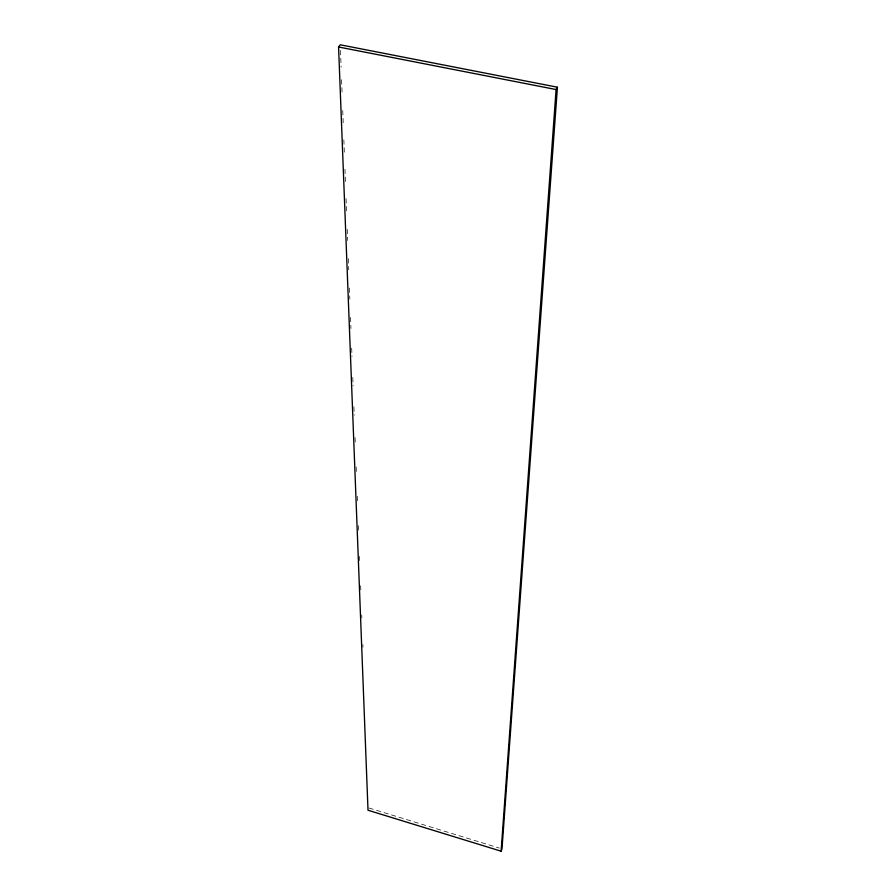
<?xml version="1.0" encoding="UTF-8"?>
<svg xmlns="http://www.w3.org/2000/svg" width="896" height="896" viewBox="0 0 896 896"><rect width="100%" height="100%" fill="white"/><g stroke="black" fill="none" stroke-linecap="round" stroke-linejoin="round"><path stroke-width="0.67" stroke-dasharray="4.48 3.36" d="M369.018 808.013L499.33 848.075M340.48 50.389L341.118 67.166M341.589 79.744L342.171 95.122M342.742 110.499L343.269 124.477M343.851 139.854L344.378 153.832M344.96 169.21L345.486 183.187M346.058 198.565L346.539 211.142M347.222 229.309L347.637 240.498M348.331 258.664L348.746 269.853M349.429 288.019L349.854 299.208M350.538 317.374L350.963 328.563M351.691 348.13L352.016 356.518M352.8 377.485L353.114 385.874M353.909 406.84L354.222 415.229M355.062 437.584L355.331 444.573M356.171 466.939L356.384 472.539M357.28 496.294L357.493 501.894M358.378 525.65L358.59 531.238M359.542 556.405L359.699 560.594M360.651 585.76L360.808 589.949M361.749 615.115L361.861 617.904M362.858 644.47L362.958 647.259"/><path stroke-width="1.34" d="M501.11 851.2L556.091 89.544L557.424 87.203L340.267 44.8L338.576 46.995L368.01 810.23L501.11 851.2L501.984 848.893L557.424 87.203M338.576 46.995L556.091 89.544"/></g></svg>
